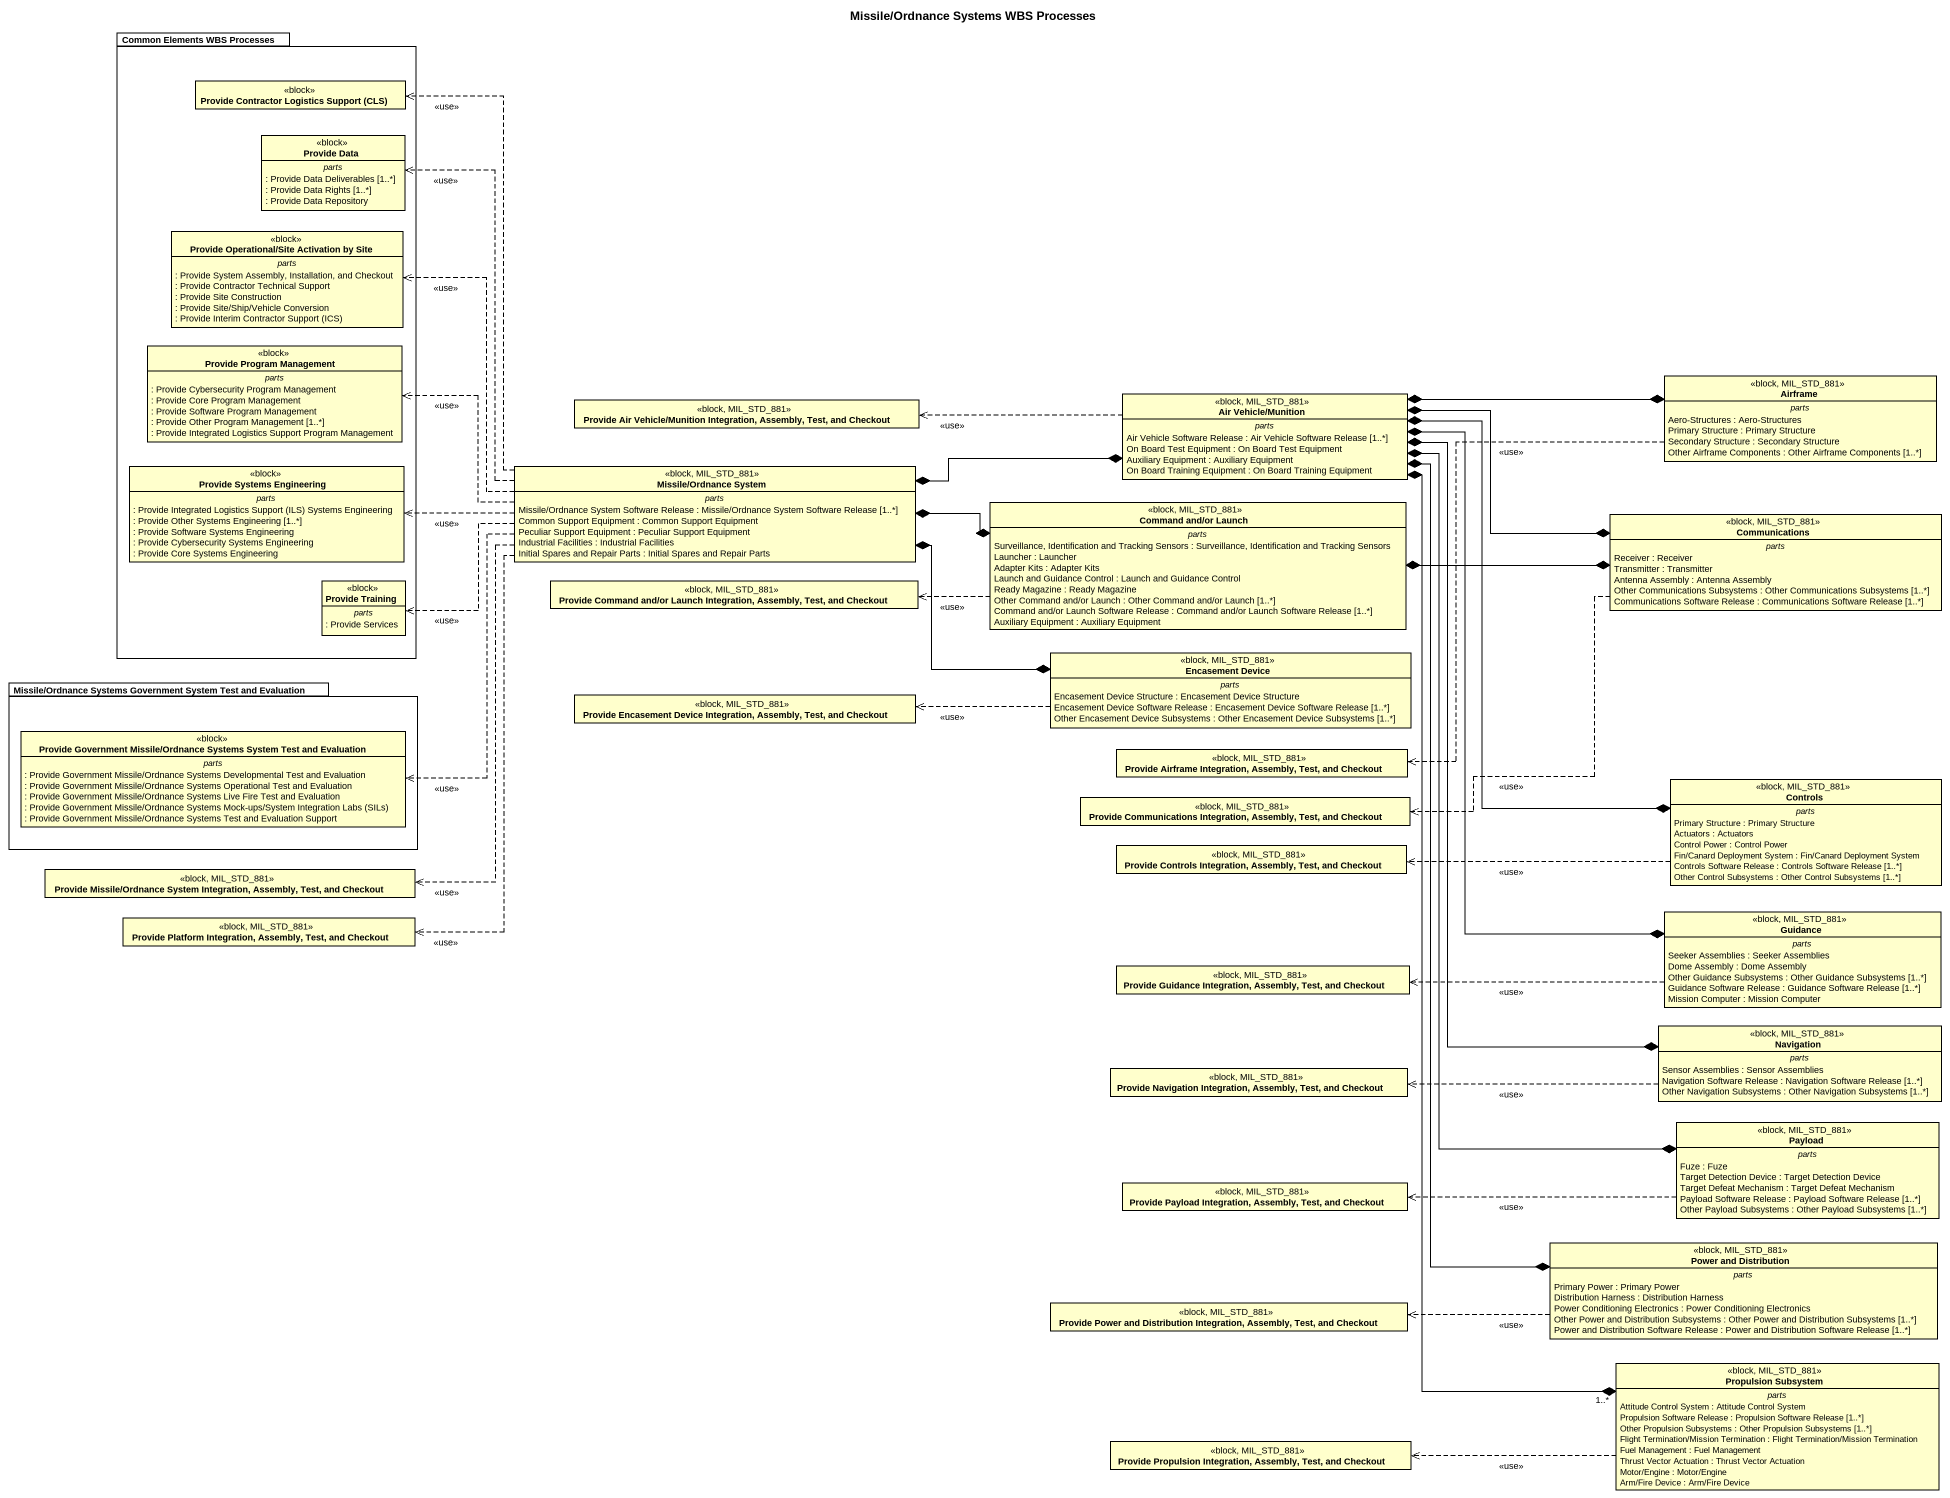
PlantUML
@startuml
title Missile/Ordnance Systems WBS Processes
hide circle
hide empty members
package "Common Elements WBS Processes" as Common_Elements_WBS {
  class "Provide Contractor Logistics Support (CLS)" as Provide_Contractor <<block>>
  class "Provide Data" as Provide_Data <<block>> {
    -- parts --
    : Provide Data Deliverables [1..*]
    : Provide Data Rights [1..*]
    : Provide Data Repository
  }
  class "Provide Operational/Site Activation by Site" as Provide_Operational_Site <<block>> {
    -- parts --
    : Provide System Assembly, Installation, and Checkout
    : Provide Contractor Technical Support
    : Provide Site Construction
    : Provide Site/Ship/Vehicle Conversion
    {field} : Provide Interim Contractor Support (ICS)
  }
  class "Provide Program Management" as Provide_Program_Management <<block>> {
    -- parts --
    : Provide Cybersecurity Program Management
    : Provide Core Program Management
    : Provide Software Program Management
    : Provide Other Program Management [1..*]
    : Provide Integrated Logistics Support Program Management
  }
  class "Provide Systems Engineering" as Provide_Systems_Engineering <<block>> {
    -- parts --
    {field} : Provide Integrated Logistics Support (ILS) Systems Engineering
    : Provide Other Systems Engineering [1..*]
    : Provide Software Systems Engineering
    : Provide Cybersecurity Systems Engineering
    : Provide Core Systems Engineering
  }
  class "Provide Training" as Provide_Training <<block>> {
    -- parts --
    : Provide Services
  }
}
class Airframe <<block, MIL_STD_881>> {
  -- parts --
  Aero-Structures : Aero-Structures
  Primary Structure : Primary Structure
  Secondary Structure : Secondary Structure
  Other Airframe Components : Other Airframe Components [1..*]
}
class "Provide Air Vehicle/Munition Integration, Assembly, Test, and Checkout" as Provide_Air_Vehicle <<block, MIL_STD_881>>
class "Air Vehicle/Munition" as Air_Vehicle_Munition <<block, MIL_STD_881>> {
  -- parts --
  Air Vehicle Software Release : Air Vehicle Software Release [1..*]
  On Board Test Equipment : On Board Test Equipment
  Auxiliary Equipment : Auxiliary Equipment
  On Board Training Equipment : On Board Training Equipment
}
class "Missile/Ordnance System" as Missile_Ordnance_System <<block, MIL_STD_881>> {
  -- parts --
  Missile/Ordnance System Software Release : Missile/Ordnance System Software Release [1..*]
  Common Support Equipment : Common Support Equipment
  Peculiar Support Equipment : Peculiar Support Equipment
  Industrial Facilities : Industrial Facilities
  Initial Spares and Repair Parts : Initial Spares and Repair Parts
}
class "Command and/or Launch" as Command_and_or_Launch <<block, MIL_STD_881>> {
  -- parts --
  Surveillance, Identification and Tracking Sensors : Surveillance, Identification and Tracking Sensors
  Launcher : Launcher
  Adapter Kits : Adapter Kits
  Launch and Guidance Control : Launch and Guidance Control
  Ready Magazine : Ready Magazine
  Other Command and/or Launch : Other Command and/or Launch [1..*]
  Command and/or Launch Software Release : Command and/or Launch Software Release [1..*]
  Auxiliary Equipment : Auxiliary Equipment
}
class Communications <<block, MIL_STD_881>> {
  -- parts --
  Receiver : Receiver
  Transmitter : Transmitter
  Antenna Assembly : Antenna Assembly
  Other Communications Subsystems : Other Communications Subsystems [1..*]
  Communications Software Release : Communications Software Release [1..*]
}
class "Provide Command and/or Launch Integration, Assembly, Test, and Checkout" as Provide_Command_and_or <<block, MIL_STD_881>>
class "Encasement Device" as Encasement_Device <<block, MIL_STD_881>> {
  -- parts --
  Encasement Device Structure : Encasement Device Structure
  Encasement Device Software Release : Encasement Device Software Release [1..*]
  Other Encasement Device Subsystems : Other Encasement Device Subsystems [1..*]
}
package "Missile/Ordnance Systems Government System Test and Evaluation" as Missile_Ordnance_Systems {
  class "Provide Government Missile/Ordnance Systems System Test and Evaluation" as Provide_Government_Missile <<block>> {
    -- parts --
    : Provide Government Missile/Ordnance Systems Developmental Test and Evaluation
    : Provide Government Missile/Ordnance Systems Operational Test and Evaluation
    : Provide Government Missile/Ordnance Systems Live Fire Test and Evaluation
    {field} : Provide Government Missile/Ordnance Systems Mock-ups/System Integration Labs (SILs)
    : Provide Government Missile/Ordnance Systems Test and Evaluation Support
  }
}
class "Provide Encasement Device Integration, Assembly, Test, and Checkout" as Provide_Encasement_Device <<block, MIL_STD_881>>
class "Provide Airframe Integration, Assembly, Test, and Checkout" as Provide_Airframe <<block, MIL_STD_881>>
class "Provide Communications Integration, Assembly, Test, and Checkout" as Provide_Communications <<block, MIL_STD_881>>
class Controls <<block, MIL_STD_881>> {
  -- parts --
  Primary Structure : Primary Structure
  Actuators : Actuators
  Control Power : Control Power
  Fin/Canard Deployment System : Fin/Canard Deployment System
  Controls Software Release : Controls Software Release [1..*]
  Other Control Subsystems : Other Control Subsystems [1..*]
}
class "Provide Controls Integration, Assembly, Test, and Checkout" as Provide_Controls <<block, MIL_STD_881>>
class "Provide Missile/Ordnance System Integration, Assembly, Test, and Checkout" as Provide_Missile_Ordnance <<block, MIL_STD_881>>
class "Provide Platform Integration, Assembly, Test, and Checkout" as Provide_Platform <<block, MIL_STD_881>>
class Guidance <<block, MIL_STD_881>> {
  -- parts --
  Seeker Assemblies : Seeker Assemblies
  Dome Assembly : Dome Assembly
  Other Guidance Subsystems : Other Guidance Subsystems [1..*]
  Guidance Software Release : Guidance Software Release [1..*]
  Mission Computer : Mission Computer
}
class "Provide Guidance Integration, Assembly, Test, and Checkout" as Provide_Guidance <<block, MIL_STD_881>>
class Navigation <<block, MIL_STD_881>> {
  -- parts --
  Sensor Assemblies : Sensor Assemblies
  Navigation Software Release : Navigation Software Release [1..*]
  Other Navigation Subsystems : Other Navigation Subsystems [1..*]
}
class "Provide Navigation Integration, Assembly, Test, and Checkout" as Provide_Navigation <<block, MIL_STD_881>>
class Payload <<block, MIL_STD_881>> {
  -- parts --
  Fuze : Fuze
  Target Detection Device : Target Detection Device
  Target Defeat Mechanism : Target Defeat Mechanism
  Payload Software Release : Payload Software Release [1..*]
  Other Payload Subsystems : Other Payload Subsystems [1..*]
}
class "Provide Payload Integration, Assembly, Test, and Checkout" as Provide_Payload_Integration <<block, MIL_STD_881>>
class "Power and Distribution" as Power_and_Distribution <<block, MIL_STD_881>> {
  -- parts --
  Primary Power : Primary Power
  Distribution Harness : Distribution Harness
  Power Conditioning Electronics : Power Conditioning Electronics
  Other Power and Distribution Subsystems : Other Power and Distribution Subsystems [1..*]
  Power and Distribution Software Release : Power and Distribution Software Release [1..*]
}
class "Provide Power and Distribution Integration, Assembly, Test, and Checkout" as Provide_Power_and <<block, MIL_STD_881>>
class "Propulsion Subsystem" as Propulsion_Subsystem <<block, MIL_STD_881>> {
  -- parts --
  Attitude Control System : Attitude Control System
  Propulsion Software Release : Propulsion Software Release [1..*]
  Other Propulsion Subsystems : Other Propulsion Subsystems [1..*]
  Flight Termination/Mission Termination : Flight Termination/Mission Termination
  Fuel Management : Fuel Management
  Thrust Vector Actuation : Thrust Vector Actuation
  Motor/Engine : Motor/Engine
  Arm/Fire Device : Arm/Fire Device
}
class "Provide Propulsion Integration, Assembly, Test, and Checkout" as Provide_Propulsion <<block, MIL_STD_881>>
Airframe ..> Provide_Airframe : <<use>>
Air_Vehicle_Munition *-right-* Airframe
Air_Vehicle_Munition .left.> Provide_Air_Vehicle : <<use>>
Air_Vehicle_Munition *-right-* Communications
Air_Vehicle_Munition *--* Controls
Air_Vehicle_Munition *--* Guidance
Air_Vehicle_Munition *--* Navigation
Air_Vehicle_Munition *--* Payload
Air_Vehicle_Munition *--* Power_and_Distribution
Air_Vehicle_Munition *--* "1..*" Propulsion_Subsystem
Missile_Ordnance_System .up.> Provide_Contractor : <<use>>
Missile_Ordnance_System .up.> Provide_Data : <<use>>
Missile_Ordnance_System .left.> Provide_Operational_Site : <<use>>
Missile_Ordnance_System .left.> Provide_Program_Management : <<use>>
Missile_Ordnance_System *-right-* Air_Vehicle_Munition
Missile_Ordnance_System .left.> Provide_Systems_Engineering : <<use>>
Missile_Ordnance_System *-right-* Command_and_or_Launch
Missile_Ordnance_System .left.> Provide_Training : <<use>>
Missile_Ordnance_System *-right-* Encasement_Device
Missile_Ordnance_System .left.> Provide_Government_Missile : <<use>>
Missile_Ordnance_System ..> Provide_Missile_Ordnance : <<use>>
Missile_Ordnance_System ..> Provide_Platform : <<use>>
Command_and_or_Launch *-right-* Communications
Command_and_or_Launch .left.> Provide_Command_and_or : <<use>>
Communications .left.> Provide_Communications : <<use>>
Encasement_Device .left.> Provide_Encasement_Device : <<use>>
Controls .left.> Provide_Controls : <<use>>
Guidance .left.> Provide_Guidance : <<use>>
Navigation .left.> Provide_Navigation : <<use>>
Payload .left.> Provide_Payload_Integration : <<use>>
Power_and_Distribution .left.> Provide_Power_and : <<use>>
Propulsion_Subsystem .left.> Provide_Propulsion : <<use>>
@enduml
